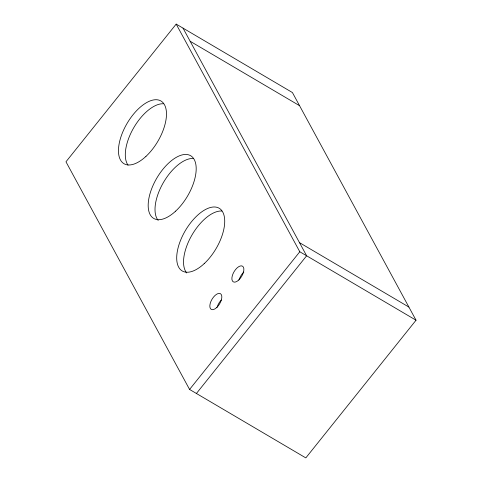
<?xml version="1.0" encoding="UTF-8"?>
<svg xmlns="http://www.w3.org/2000/svg" width="482" height="482" viewBox="0 0 482 482"><rect width="100%" height="100%" fill="white"/><g stroke="black" fill="none" stroke-linecap="round" stroke-linejoin="round"><path stroke-width="0.72" d="M176.183 24.1L65.968 161.789L189.577 389.45L305.817 457.9L416.032 320.211L292.423 92.55L176.183 24.1L299.792 251.761L416.032 320.211M189.577 389.45L299.792 251.761M196.415 393.475L306.63 255.785L183.021 28.125M190.149 41.259L299.557 105.685M299.497 242.651L408.905 307.076M128.031 165.139A36.391 17.804 -59.5 0 1 133.725 127.754A36.391 17.804 -59.5 0 1 163.639 103.769M158.18 220.425A36.391 17.804 -59.5 0 1 163.097 183.07A36.391 17.804 -59.5 0 1 193.354 158.494M186.703 272.963A36.391 17.804 -59.5 0 1 191.625 235.608A36.391 17.804 -59.5 0 1 221.883 211.032M239.138 279.801A9.098 4.452 -59.5 0 1 243.844 272.017M217.093 307.335A9.098 4.452 -59.5 0 1 221.286 300.057M145.95 156.391A36.391 17.804 -59.5 0 0 161.301 101.214A36.391 17.804 -59.5 0 0 120.157 139.437A36.391 17.804 -59.5 0 0 145.95 156.391M175.659 211.116A36.391 17.804 -59.5 0 0 191.011 155.939A36.391 17.804 -59.5 0 0 149.872 194.162A36.391 17.804 -59.5 0 0 175.659 211.116M204.187 263.654A36.391 17.804 -59.5 0 0 219.539 208.477A36.391 17.804 -59.5 0 0 178.394 246.7A36.391 17.804 -59.5 0 0 204.187 263.654M216.701 307.552A9.098 4.452 -59.5 0 0 220.539 293.755A9.098 4.452 -59.5 0 0 210.254 303.311A9.098 4.452 -59.5 0 0 216.701 307.552M238.747 280.012A9.098 4.452 -59.5 0 0 242.585 266.221A9.098 4.452 -59.5 0 0 232.3 275.776A9.098 4.452 -59.5 0 0 238.747 280.012"/></g></svg>
